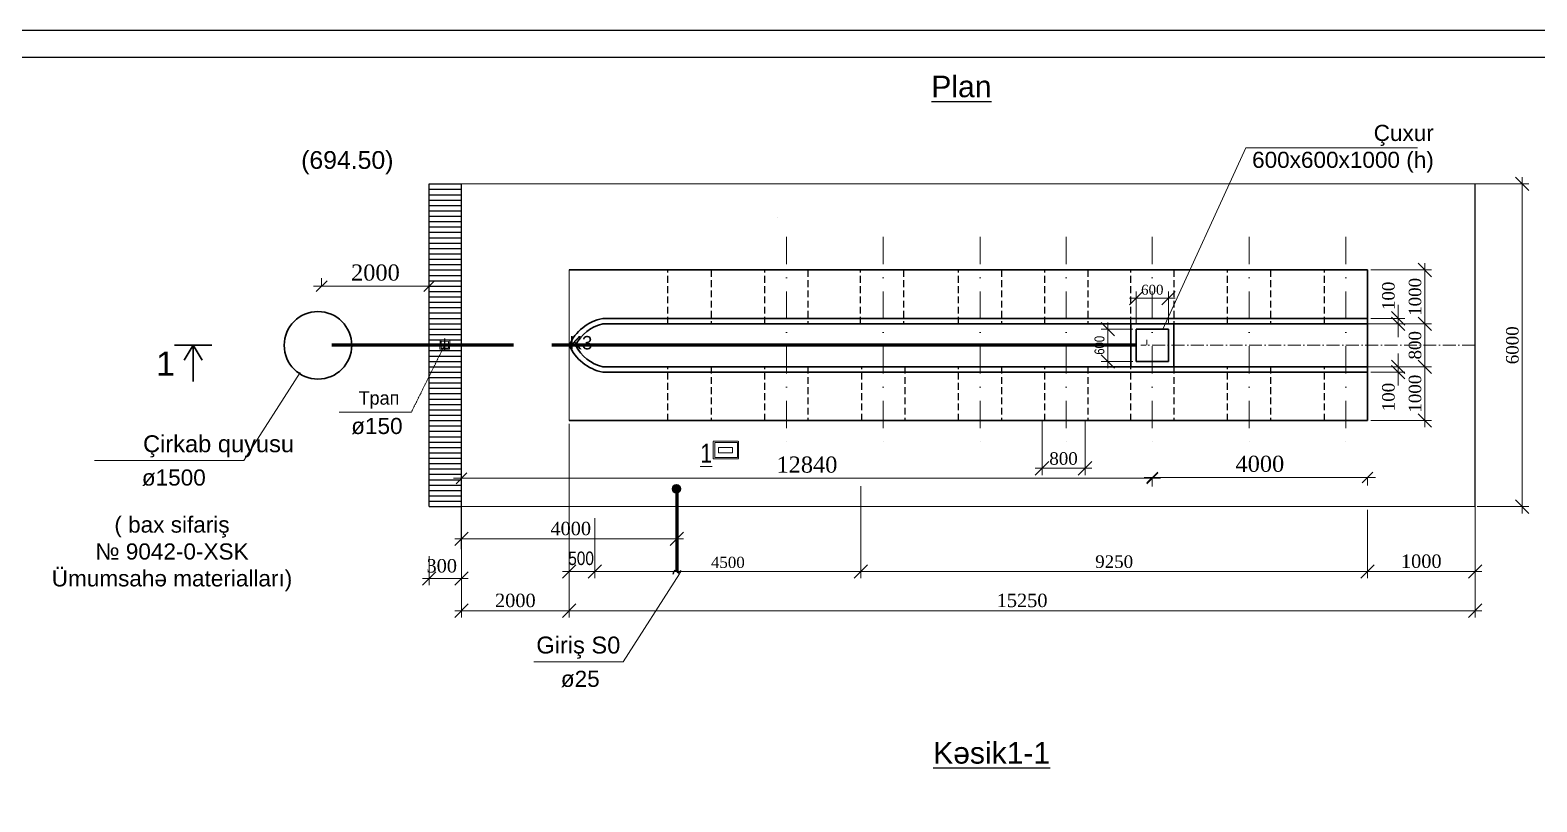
# Model space of a CAD drawing. Header units: millimetres. Extents: x 2332836 to 2398081, y 1433585 to 1563365.
# Drawn here: x 2348176 to 2376184, y 1498141 to 1512491 of the extents above; entities that cross this region are included whole.
import ezdxf

# ---------------------------------------------------------------- set-up
doc = ezdxf.new("R2010")
doc.units = ezdxf.units.MM
for name, pattern in [('ACAD_ISO02W100', [15, 12, -3]), ('ACAD_ISO10W100', [18, 12, -3, 0, -3]), ('DASHDOTX2', [50.8, 25.4, -12.7, 0, -12.7]), ('DASHEDX2', [38.1, 25.4, -12.7]), ('Dot & Dashed', [670.277762, 352.777767, -176.388884, 0, -141.111112]), ('DUZ', [0])]:
    doc.linetypes.add(name, pattern=pattern)
for name, color, linetype, lineweight in [('-K1', 3, 'Continuous', 60), ('-S1', 5, 'Continuous', 60), ('Layer1', 80, 'Continuous', 9), ('yol', 7, 'Continuous', 30), ('перегородка', 130, 'Continuous', 20), ('размер', 3, 'Continuous', 9)]:
    doc.layers.add(name, color=color, linetype=linetype, lineweight=lineweight)
doc.styles.add('$0$a3 t azlat', font='a3ar(la).ttf')
doc.styles.add('ARİAL', font='arial.ttf')
doc.styles.get("Standard").update_dxf_attribs({"font": 'arialazlat.ttf'})
doc.styles.add('style1', font='arialazlat.ttf', dxfattribs={"height": 200})
doc.styles.add('style6', font='times.ttf')
doc.styles.add('T. New Roman', font='times.ttf')
doc.dimstyles.new('DIM_100', dxfattribs={"dimscale": 100, "dimtxt": 2.5, "dimasz": 2.5, "dimexe": 1.25, "dimexo": 0.625, "dimtad": 1, "dimdec": 0, "dimtxsty": 'style1', "dimblk": 'OBLIQUE', "dimcen": 2.5, "dimdle": 1.25, "dimclrd": 251, "dimclre": 251, "dimaunit": 1, "dimadec": 3, "dimazin": 0, "dimtfac": 1, "dimtdec": 0, "dimtmove": 1, "dimatfit": 3, "dimfxl": 1.25, "dimlwd": 5, "dimlwe": 5, "dimarcsym": 0})
doc.dimstyles.new('kesik ucun', dxfattribs={"dimtxt": 200, "dimasz": 200, "dimexe": 150, "dimexo": 0, "dimgap": 100, "dimtad": 1, "dimdec": 0, "dimtxsty": 'Standard', "dimblk": 'OBLIQUE', "dimcen": 2.5, "dimdle": 150, "dimadec": 0, "dimazin": 0, "dimtfac": 1, "dimtdec": 0, "dimtmove": 0, "dimatfit": 3, "dimfxl": 1, "dimarcsym": 0})

# ---------------------------------------------------------------- blocks, each defined once
blk = doc.blocks.new('_Oblique')
at = {"color": 0, "linetype": 'ByBlock', "lineweight": -2}
blk.add_line((-0.5, -0.5), (0.5, 0.5), dxfattribs=at)
blk = doc.blocks.new('*D33')
at = {"color": 251, "lineweight": 5, "transparency": 16777216}
for p, q in [((2373035, 1503219), (2373035, 1502300)), ((2375035, 1503219), (2375035, 1502300))]:
    blk.add_line(p, q, dxfattribs=at)
at = {"color": 251, "linetype": 'ByBlock', "lineweight": 5, "transparency": 16777216}
blk.add_line((2375160, 1502425), (2372910, 1502425), dxfattribs=at)
at = {"layer": 'Defpoints', "color": 0, "lineweight": 30, "transparency": 16777216}
for p in [(2373035, 1503281), (2375035, 1503281), (2373035, 1502425)]:
    blk.add_point(p, dxfattribs=at)
at = {"color": 251, "lineweight": 5, "transparency": 16777216, "xscale": 250, "yscale": 250, "zscale": 250, "rotation": 180}
blk.add_blockref('_Oblique', (2373035, 1502425), dxfattribs=at)
at = {"color": 251, "lineweight": 5, "transparency": 16777216, "xscale": 250, "yscale": 250, "zscale": 250}
blk.add_blockref('_Oblique', (2375035, 1502425), dxfattribs=at)
at = {"color": 0, "transparency": 16777216, "insert": (2374035, 1502614), "char_height": 250, "attachment_point": 5, "style": 'style6'}
blk.add_mtext('1000', dxfattribs=at)
blk = doc.blocks.new('*D34')
at = {"color": 251, "lineweight": 5, "transparency": 16777216}
for p, q in [((2358673, 1503418), (2358673, 1502300)), ((2363617, 1503224), (2363617, 1502300))]:
    blk.add_line(p, q, dxfattribs=at)
at = {"color": 251, "linetype": 'ByBlock', "lineweight": 5, "transparency": 16777216}
blk.add_line((2363742, 1502425), (2358548, 1502425), dxfattribs=at)
at = {"layer": 'Defpoints', "color": 0, "lineweight": 30, "transparency": 16777216}
for p in [(2358673, 1503481), (2363617, 1503286), (2358673, 1502425)]:
    blk.add_point(p, dxfattribs=at)
at = {"color": 251, "lineweight": 5, "transparency": 16777216, "xscale": 250, "yscale": 250, "zscale": 250, "rotation": 180}
blk.add_blockref('_Oblique', (2358673, 1502425), dxfattribs=at)
at = {"color": 251, "lineweight": 5, "transparency": 16777216, "xscale": 250, "yscale": 250, "zscale": 250}
blk.add_blockref('_Oblique', (2363617, 1502425), dxfattribs=at)
at = {"color": 0, "transparency": 16777216, "insert": (2361145, 1502593), "char_height": 250, "attachment_point": 5, "style": 'style6'}
blk.add_mtext('{\\H0.83333x;4500}', dxfattribs=at)
blk = doc.blocks.new('*D35')
at = {"color": 251, "linetype": 'ByBlock', "lineweight": 5, "transparency": 16777216}
blk.add_line((2374101, 1507156), (2374101, 1506106), dxfattribs=at)
at = {"color": 251, "lineweight": 5, "transparency": 16777216}
for p, q in [((2373035, 1507031), (2374226, 1507031)), ((2373035, 1506231), (2374226, 1506231))]:
    blk.add_line(p, q, dxfattribs=at)
at = {"layer": 'Defpoints', "color": 0, "lineweight": 30, "transparency": 16777216}
for p in [(2372973, 1507031), (2372973, 1506231), (2374101, 1506231)]:
    blk.add_point(p, dxfattribs=at)
at = {"color": 251, "lineweight": 5, "transparency": 16777216, "xscale": 250, "yscale": 250, "zscale": 250}
for p, rotation in [((2374101, 1507031), 90), ((2374101, 1506231), 270)]:
    blk.add_blockref('_Oblique', p, dxfattribs=dict(at, rotation=rotation))
at = {"color": 0, "transparency": 16777216, "insert": (2373920, 1506631), "char_height": 250, "attachment_point": 5, "rotation": 90, "style": 'style6'}
blk.add_mtext('{\\H0.93333x;800}', dxfattribs=at)
blk = doc.blocks.new('*D36')
at = {"color": 251, "lineweight": 5, "transparency": 16777216}
for p, q in [((2366985, 1505219), (2366985, 1504218)), ((2367785, 1505219), (2367785, 1504218))]:
    blk.add_line(p, q, dxfattribs=at)
at = {"color": 251, "linetype": 'ByBlock', "lineweight": 5, "transparency": 16777216}
blk.add_line((2367910, 1504343), (2366860, 1504343), dxfattribs=at)
at = {"layer": 'Defpoints', "color": 0, "lineweight": 30, "transparency": 16777216}
for p in [(2366985, 1505281), (2367785, 1505281), (2366985, 1504343)]:
    blk.add_point(p, dxfattribs=at)
at = {"color": 251, "lineweight": 5, "transparency": 16777216, "xscale": 250, "yscale": 250, "zscale": 250, "rotation": 180}
blk.add_blockref('_Oblique', (2366985, 1504343), dxfattribs=at)
at = {"color": 251, "lineweight": 5, "transparency": 16777216, "xscale": 250, "yscale": 250, "zscale": 250}
blk.add_blockref('_Oblique', (2367785, 1504343), dxfattribs=at)
at = {"color": 0, "transparency": 16777216, "insert": (2367385, 1504524), "char_height": 250, "attachment_point": 5, "style": 'style6'}
blk.add_mtext('{\\H0.93333x;800}', dxfattribs=at)
blk = doc.blocks.new('*D37')
at = {"color": 251, "lineweight": 5, "transparency": 16777216}
for p, q in [((2373097, 1508031), (2374226, 1508031)), ((2373097, 1507031), (2374226, 1507031))]:
    blk.add_line(p, q, dxfattribs=at)
at = {"color": 251, "linetype": 'ByBlock', "lineweight": 5, "transparency": 16777216}
blk.add_line((2374101, 1508156), (2374101, 1506906), dxfattribs=at)
at = {"layer": 'Defpoints', "color": 0, "lineweight": 30, "transparency": 16777216}
for p in [(2373035, 1508031), (2373035, 1507031), (2374101, 1507031)]:
    blk.add_point(p, dxfattribs=at)
at = {"color": 251, "lineweight": 5, "transparency": 16777216, "xscale": 250, "yscale": 250, "zscale": 250}
for p, rotation in [((2374101, 1508031), 90), ((2374101, 1507031), 270)]:
    blk.add_blockref('_Oblique', p, dxfattribs=dict(at, rotation=rotation))
at = {"color": 0, "transparency": 16777216, "insert": (2373920, 1507531), "char_height": 250, "attachment_point": 5, "rotation": 90, "style": 'style6'}
blk.add_mtext('{\\H0.93333x;1000}', dxfattribs=at)
blk = doc.blocks.new('*D38')
at = {"color": 251, "linetype": 'ByBlock', "lineweight": 5, "transparency": 16777216}
blk.add_line((2374101, 1506356), (2374101, 1505106), dxfattribs=at)
at = {"color": 251, "lineweight": 5, "transparency": 16777216}
for p, q in [((2373097, 1506231), (2374226, 1506231)), ((2373097, 1505231), (2374226, 1505231))]:
    blk.add_line(p, q, dxfattribs=at)
at = {"layer": 'Defpoints', "color": 0, "lineweight": 30, "transparency": 16777216}
for p in [(2373035, 1506231), (2373035, 1505231), (2374101, 1505231)]:
    blk.add_point(p, dxfattribs=at)
at = {"color": 251, "lineweight": 5, "transparency": 16777216, "xscale": 250, "yscale": 250, "zscale": 250}
for p, rotation in [((2374101, 1506231), 90), ((2374101, 1505231), 270)]:
    blk.add_blockref('_Oblique', p, dxfattribs=dict(at, rotation=rotation))
at = {"color": 0, "transparency": 16777216, "insert": (2373920, 1505731), "char_height": 250, "attachment_point": 5, "rotation": 90, "style": 'style6'}
blk.add_mtext('{\\H0.93333x;1000}', dxfattribs=at)
blk = doc.blocks.new('*D39')
at = {"color": 251, "lineweight": 5, "transparency": 16777216}
for p, q in [((2373097, 1507131), (2373731, 1507131)), ((2373097, 1507031), (2373731, 1507031))]:
    blk.add_line(p, q, dxfattribs=at)
at = {"color": 251, "linetype": 'ByBlock', "lineweight": 5, "transparency": 16777216}
for p, q in [((2373606, 1507131), (2373606, 1507381)), ((2373606, 1507031), (2373606, 1507131)), ((2373606, 1507031), (2373606, 1506781))]:
    blk.add_line(p, q, dxfattribs=at)
at = {"layer": 'Defpoints', "color": 0, "lineweight": 30, "transparency": 16777216}
for p in [(2373035, 1507131), (2373606, 1507131), (2373035, 1507031)]:
    blk.add_point(p, dxfattribs=at)
at = {"color": 251, "lineweight": 5, "transparency": 16777216, "xscale": 250, "yscale": 250, "zscale": 250}
for p, rotation in [((2373606, 1507131), 270), ((2373606, 1507031), 90)]:
    blk.add_blockref('_Oblique', p, dxfattribs=dict(at, rotation=rotation))
at = {"color": 0, "transparency": 16777216, "insert": (2373425, 1507550), "char_height": 250, "attachment_point": 5, "rotation": 90, "style": 'style6'}
blk.add_mtext('{\\H0.93333x;100}', dxfattribs=at)
blk = doc.blocks.new('*D40')
at = {"color": 251, "linetype": 'ByBlock', "lineweight": 5, "transparency": 16777216}
for p, q in [((2373606, 1506231), (2373606, 1506481)), ((2373606, 1506231), (2373606, 1506131)), ((2373606, 1506131), (2373606, 1505881))]:
    blk.add_line(p, q, dxfattribs=at)
at = {"color": 251, "lineweight": 5, "transparency": 16777216}
for p, q in [((2373097, 1506231), (2373731, 1506231)), ((2373097, 1506131), (2373731, 1506131))]:
    blk.add_line(p, q, dxfattribs=at)
at = {"layer": 'Defpoints', "color": 0, "lineweight": 30, "transparency": 16777216}
for p in [(2373035, 1506231), (2373035, 1506131), (2373606, 1506131)]:
    blk.add_point(p, dxfattribs=at)
at = {"color": 251, "lineweight": 5, "transparency": 16777216, "xscale": 250, "yscale": 250, "zscale": 250}
for p, rotation in [((2373606, 1506231), 270), ((2373606, 1506131), 90)]:
    blk.add_blockref('_Oblique', p, dxfattribs=dict(at, rotation=rotation))
at = {"color": 0, "transparency": 16777216, "insert": (2373425, 1505669), "char_height": 250, "attachment_point": 5, "rotation": 90, "style": 'style6'}
blk.add_mtext('{\\H0.93333x;100}', dxfattribs=at)
blk = doc.blocks.new('*D41')
at = {"color": 251, "lineweight": 5, "transparency": 16777216}
for p, q in [((2363617, 1504013), (2363617, 1502300)), ((2373035, 1503569), (2373035, 1502300))]:
    blk.add_line(p, q, dxfattribs=at)
at = {"color": 251, "linetype": 'ByBlock', "lineweight": 5, "transparency": 16777216}
blk.add_line((2373160, 1502425), (2363492, 1502425), dxfattribs=at)
at = {"layer": 'Defpoints', "color": 0, "lineweight": 30, "transparency": 16777216}
for p in [(2363617, 1504076), (2373035, 1503631), (2363617, 1502425)]:
    blk.add_point(p, dxfattribs=at)
at = {"color": 251, "lineweight": 5, "transparency": 16777216, "xscale": 250, "yscale": 250, "zscale": 250, "rotation": 180}
blk.add_blockref('_Oblique', (2363617, 1502425), dxfattribs=at)
at = {"color": 251, "lineweight": 5, "transparency": 16777216, "xscale": 250, "yscale": 250, "zscale": 250}
blk.add_blockref('_Oblique', (2373035, 1502425), dxfattribs=at)
at = {"color": 0, "transparency": 16777216, "insert": (2368326, 1502606), "char_height": 250, "attachment_point": 5, "style": 'style6'}
blk.add_mtext('{\\H0.93333x;9250}', dxfattribs=at)
blk = doc.blocks.new('*D42')
at = {"color": 251, "lineweight": 5, "transparency": 16777216}
for p, q in [((2368672, 1506931), (2368085, 1506931)), ((2368672, 1506331), (2368085, 1506331))]:
    blk.add_line(p, q, dxfattribs=at)
at = {"color": 251, "linetype": 'ByBlock', "lineweight": 5, "transparency": 16777216}
blk.add_line((2368210, 1507056), (2368210, 1506206), dxfattribs=at)
at = {"layer": 'Defpoints', "color": 0, "lineweight": 30, "transparency": 16777216}
for p in [(2368735, 1506931), (2368210, 1506331), (2368735, 1506331)]:
    blk.add_point(p, dxfattribs=at)
at = {"color": 251, "lineweight": 5, "transparency": 16777216, "xscale": 250, "yscale": 250, "zscale": 250}
for p, rotation in [((2368210, 1506931), 90), ((2368210, 1506331), 270)]:
    blk.add_blockref('_Oblique', p, dxfattribs=dict(at, rotation=rotation))
at = {"color": 0, "transparency": 16777216, "insert": (2368054, 1506631), "char_height": 250, "attachment_point": 5, "rotation": 90, "style": 'style6'}
blk.add_mtext('{\\fArial Narrow|b0|i0|c186|p34;\\H0.73333x;600}', dxfattribs=at)
blk = doc.blocks.new('*D43')
at = {"color": 251, "linetype": 'ByBlock', "lineweight": 5, "transparency": 16777216}
blk.add_line((2369460, 1507507), (2368610, 1507507), dxfattribs=at)
at = {"color": 251, "lineweight": 5, "transparency": 16777216}
for p, q in [((2368735, 1507044), (2368735, 1507632)), ((2369335, 1507044), (2369335, 1507632))]:
    blk.add_line(p, q, dxfattribs=at)
at = {"layer": 'Defpoints', "color": 0, "lineweight": 30, "transparency": 16777216}
for p in [(2368735, 1507507), (2368735, 1506981), (2369335, 1506981)]:
    blk.add_point(p, dxfattribs=at)
at = {"color": 251, "lineweight": 5, "transparency": 16777216, "xscale": 250, "yscale": 250, "zscale": 250, "rotation": 180}
blk.add_blockref('_Oblique', (2368735, 1507507), dxfattribs=at)
at = {"color": 251, "lineweight": 5, "transparency": 16777216, "xscale": 250, "yscale": 250, "zscale": 250}
blk.add_blockref('_Oblique', (2369335, 1507507), dxfattribs=at)
at = {"color": 0, "transparency": 16777216, "insert": (2369035, 1507663), "char_height": 250, "attachment_point": 5, "style": 'style6'}
blk.add_mtext('{\\H0.73333x;600}', dxfattribs=at)
blk = doc.blocks.new('*D44')
at = {"color": 251, "lineweight": 5, "transparency": 16777216}
for p, q in [((2375073, 1509631), (2376035, 1509631)), ((2375073, 1503631), (2376035, 1503631))]:
    blk.add_line(p, q, dxfattribs=at)
at = {"color": 251, "linetype": 'ByBlock', "lineweight": 5, "transparency": 16777216}
blk.add_line((2375910, 1509756), (2375910, 1503506), dxfattribs=at)
at = {"layer": 'Defpoints', "color": 0, "lineweight": 30, "transparency": 16777216}
for p in [(2375011, 1509631), (2375011, 1503631), (2375910, 1503631)]:
    blk.add_point(p, dxfattribs=at)
at = {"color": 251, "lineweight": 5, "transparency": 16777216, "xscale": 250, "yscale": 250, "zscale": 250}
for p, rotation in [((2375910, 1509631), 90), ((2375910, 1503631), 270)]:
    blk.add_blockref('_Oblique', p, dxfattribs=dict(at, rotation=rotation))
at = {"color": 0, "transparency": 16777216, "insert": (2375729, 1506631), "char_height": 250, "attachment_point": 5, "rotation": 90, "style": 'style6'}
blk.add_mtext('{\\H0.93333x;6000}', dxfattribs=at)
blk = doc.blocks.new('*D45')
at = {"color": 251, "lineweight": 5, "transparency": 16777216}
for p, q in [((2358195, 1505169), (2358195, 1501571)), ((2375035, 1505169), (2375035, 1501571))]:
    blk.add_line(p, q, dxfattribs=at)
at = {"color": 251, "linetype": 'ByBlock', "lineweight": 5, "transparency": 16777216}
blk.add_line((2375160, 1501696), (2358070, 1501696), dxfattribs=at)
at = {"layer": 'Defpoints', "color": 0, "lineweight": 30, "transparency": 16777216}
for p in [(2358195, 1505231), (2375035, 1505231), (2358195, 1501696)]:
    blk.add_point(p, dxfattribs=at)
at = {"color": 251, "lineweight": 5, "transparency": 16777216, "xscale": 250, "yscale": 250, "zscale": 250, "rotation": 180}
blk.add_blockref('_Oblique', (2358195, 1501696), dxfattribs=at)
at = {"color": 251, "lineweight": 5, "transparency": 16777216, "xscale": 250, "yscale": 250, "zscale": 250}
blk.add_blockref('_Oblique', (2375035, 1501696), dxfattribs=at)
at = {"color": 0, "transparency": 16777216, "insert": (2366615, 1501885), "char_height": 250, "attachment_point": 5, "style": 'style6'}
blk.add_mtext('15250', dxfattribs=at)
blk = doc.blocks.new('*D46')
at = {"color": 251, "lineweight": 5, "transparency": 16777216}
for p, q in [((2358195, 1503569), (2358195, 1502300)), ((2358673, 1503418), (2358673, 1502300))]:
    blk.add_line(p, q, dxfattribs=at)
at = {"color": 251, "linetype": 'ByBlock', "lineweight": 5, "transparency": 16777216}
blk.add_line((2358798, 1502425), (2358070, 1502425), dxfattribs=at)
at = {"layer": 'Defpoints', "color": 0, "lineweight": 30, "transparency": 16777216}
for p in [(2358195, 1503631), (2358673, 1503481), (2358195, 1502425)]:
    blk.add_point(p, dxfattribs=at)
at = {"color": 251, "lineweight": 5, "transparency": 16777216, "xscale": 250, "yscale": 250, "zscale": 250, "rotation": 180}
blk.add_blockref('_Oblique', (2358195, 1502425), dxfattribs=at)
at = {"color": 251, "lineweight": 5, "transparency": 16777216, "xscale": 250, "yscale": 250, "zscale": 250}
blk.add_blockref('_Oblique', (2358673, 1502425), dxfattribs=at)
at = {"color": 0, "transparency": 16777216, "insert": (2358417, 1502668), "char_height": 250, "attachment_point": 5, "style": 'style6'}
blk.add_mtext('{\\fArial Narrow|b0|i0|c238|p34;500}', dxfattribs=at)
blk = doc.blocks.new('*D47')
at = {"color": 251, "lineweight": 5, "transparency": 16777216}
for p, q in [((2356195, 1502840), (2356195, 1501571)), ((2358195, 1502840), (2358195, 1501571))]:
    blk.add_line(p, q, dxfattribs=at)
at = {"color": 251, "linetype": 'ByBlock', "lineweight": 5, "transparency": 16777216}
blk.add_line((2358320, 1501696), (2356070, 1501696), dxfattribs=at)
at = {"layer": 'Defpoints', "color": 0, "lineweight": 30, "transparency": 16777216}
for p in [(2356195, 1502902), (2358195, 1502902), (2356195, 1501696)]:
    blk.add_point(p, dxfattribs=at)
at = {"color": 251, "lineweight": 5, "transparency": 16777216, "xscale": 250, "yscale": 250, "zscale": 250, "rotation": 180}
blk.add_blockref('_Oblique', (2356195, 1501696), dxfattribs=at)
at = {"color": 251, "lineweight": 5, "transparency": 16777216, "xscale": 250, "yscale": 250, "zscale": 250}
blk.add_blockref('_Oblique', (2358195, 1501696), dxfattribs=at)
at = {"color": 0, "transparency": 16777216, "insert": (2357195, 1501885), "char_height": 250, "attachment_point": 5, "style": 'style6'}
blk.add_mtext('2000', dxfattribs=at)
blk = doc.blocks.new('*D48')
at = {"color": 251, "lineweight": 5, "transparency": 16777216}
for p, q in [((2355595, 1502709), (2355595, 1502169)), ((2356195, 1502709), (2356195, 1502169))]:
    blk.add_line(p, q, dxfattribs=at)
at = {"color": 251, "linetype": 'ByBlock', "lineweight": 5, "transparency": 16777216}
blk.add_line((2355470, 1502294), (2356320, 1502294), dxfattribs=at)
at = {"layer": 'Defpoints', "color": 0, "lineweight": 30, "transparency": 16777216}
for p in [(2355595, 1502772), (2356195, 1502772), (2356195, 1502294)]:
    blk.add_point(p, dxfattribs=at)
at = {"color": 251, "lineweight": 5, "transparency": 16777216, "xscale": 250, "yscale": 250, "zscale": 250, "rotation": 180}
blk.add_blockref('_Oblique', (2355595, 1502294), dxfattribs=at)
at = {"color": 251, "lineweight": 5, "transparency": 16777216, "xscale": 250, "yscale": 250, "zscale": 250}
blk.add_blockref('_Oblique', (2356195, 1502294), dxfattribs=at)
at = {"color": 0, "transparency": 16777216, "insert": (2355827, 1502529), "char_height": 250, "attachment_point": 5, "style": 'style6'}
blk.add_mtext('300', dxfattribs=at)
blk = doc.blocks.new('*D53')
at = {"layer": '-S1', "color": 0, "lineweight": 18, "ltscale": 10000, "transparency": 16777216}
blk.add_line((2355745, 1507728), (2353444, 1507728), dxfattribs=at)
at = {"layer": '-S1', "color": 0, "linetype": 'Dot & Dashed', "lineweight": 18, "ltscale": 10000, "transparency": 16777216}
for p, q in [((2353594, 1507727), (2353594, 1507878)), ((2355595, 1507727), (2355595, 1507878))]:
    blk.add_line(p, q, dxfattribs=at)
at = {"layer": 'Defpoints', "color": 0, "lineweight": 30, "ltscale": 10000, "transparency": 16777216}
for p in [(2353594, 1507728), (2355595, 1506381), (2353594, 1506258)]:
    blk.add_point(p, dxfattribs=at)
at = {"layer": '-S1', "color": 0, "lineweight": 18, "ltscale": 10000, "transparency": 16777216, "xscale": 200, "yscale": 200, "zscale": 200, "rotation": 180}
blk.add_blockref('_Oblique', (2353594, 1507728), dxfattribs=at)
at = {"layer": '-S1', "color": 0, "lineweight": 18, "ltscale": 10000, "transparency": 16777216, "xscale": 200, "yscale": 200, "zscale": 200}
blk.add_blockref('_Oblique', (2355595, 1507728), dxfattribs=at)
at = {"layer": '-S1', "color": 0, "lineweight": 30, "ltscale": 10000, "transparency": 16777216, "insert": (2354594, 1507981), "char_height": 300, "attachment_point": 5, "style": 'T. New Roman'}
blk.add_mtext('2000', dxfattribs=at)
blk = doc.blocks.new('*D56')
at = {"color": 0, "lineweight": 18, "ltscale": 10000, "transparency": 16777216}
blk.add_line((2373185, 1504172), (2368885, 1504172), dxfattribs=at)
at = {"color": 0, "linetype": 'Dot & Dashed', "lineweight": 18, "ltscale": 10000, "transparency": 16777216}
for p, q in [((2369035, 1504174), (2369035, 1504022)), ((2373035, 1504174), (2373035, 1504022))]:
    blk.add_line(p, q, dxfattribs=at)
at = {"layer": 'Defpoints', "color": 0, "lineweight": 30, "ltscale": 10000, "transparency": 16777216}
for p in [(2369035, 1505231), (2373035, 1505231), (2369035, 1504172)]:
    blk.add_point(p, dxfattribs=at)
at = {"color": 0, "lineweight": 18, "ltscale": 10000, "transparency": 16777216, "xscale": 200, "yscale": 200, "zscale": 200, "rotation": 180}
blk.add_blockref('_Oblique', (2369035, 1504172), dxfattribs=at)
at = {"color": 0, "lineweight": 18, "ltscale": 10000, "transparency": 16777216, "xscale": 200, "yscale": 200, "zscale": 200}
blk.add_blockref('_Oblique', (2373035, 1504172), dxfattribs=at)
at = {"color": 0, "lineweight": 30, "ltscale": 10000, "transparency": 16777216, "insert": (2371035, 1504425), "char_height": 300, "attachment_point": 5, "style": 'T. New Roman'}
blk.add_mtext('4000', dxfattribs=at)
blk = doc.blocks.new('*D57')
at = {"color": 0, "lineweight": 18, "ltscale": 10000, "transparency": 16777216}
blk.add_line((2369185, 1504157), (2356045, 1504157), dxfattribs=at)
at = {"color": 0, "linetype": 'Dot & Dashed', "lineweight": 18, "ltscale": 10000, "transparency": 16777216}
for p, q in [((2356195, 1504158), (2356195, 1504007)), ((2369035, 1504158), (2369035, 1504007))]:
    blk.add_line(p, q, dxfattribs=at)
at = {"layer": 'Defpoints', "color": 0, "lineweight": 30, "ltscale": 10000, "transparency": 16777216}
for p in [(2369035, 1505231), (2356195, 1504931), (2356195, 1504157)]:
    blk.add_point(p, dxfattribs=at)
at = {"color": 0, "lineweight": 18, "ltscale": 10000, "transparency": 16777216, "xscale": 200, "yscale": 200, "zscale": 200, "rotation": 180}
blk.add_blockref('_Oblique', (2356195, 1504157), dxfattribs=at)
at = {"color": 0, "lineweight": 18, "ltscale": 10000, "transparency": 16777216, "xscale": 200, "yscale": 200, "zscale": 200}
blk.add_blockref('_Oblique', (2369035, 1504157), dxfattribs=at)
at = {"color": 0, "lineweight": 30, "ltscale": 10000, "transparency": 16777216, "insert": (2362615, 1504410), "char_height": 300, "attachment_point": 5, "style": 'T. New Roman'}
blk.add_mtext('12840', dxfattribs=at)
blk = doc.blocks.new('*D58')
at = {"color": 251, "lineweight": 5, "transparency": 16777216}
for p, q in [((2356195, 1503569), (2356195, 1502908)), ((2360195, 1503569), (2360195, 1502908))]:
    blk.add_line(p, q, dxfattribs=at)
at = {"color": 251, "linetype": 'ByBlock', "lineweight": 5, "transparency": 16777216}
blk.add_line((2356070, 1503033), (2360320, 1503033), dxfattribs=at)
at = {"layer": 'Defpoints', "color": 0, "lineweight": 30, "transparency": 16777216}
for p in [(2356195, 1503631), (2360195, 1503631), (2360195, 1503033)]:
    blk.add_point(p, dxfattribs=at)
at = {"color": 251, "lineweight": 5, "transparency": 16777216, "xscale": 250, "yscale": 250, "zscale": 250, "rotation": 180}
blk.add_blockref('_Oblique', (2356195, 1503033), dxfattribs=at)
at = {"color": 251, "lineweight": 5, "transparency": 16777216, "xscale": 250, "yscale": 250, "zscale": 250}
blk.add_blockref('_Oblique', (2360195, 1503033), dxfattribs=at)
at = {"color": 0, "transparency": 16777216, "insert": (2358225, 1503222), "char_height": 250, "attachment_point": 5, "style": 'style6'}
blk.add_mtext('4000', dxfattribs=at)

msp = doc.modelspace()

# ---------------------------------------------------------------- hatches: boundary and pattern name
at = {"layer": '-S1', "lineweight": 30}
h = msp.add_hatch(color=256, dxfattribs=at)
h.dxf.hatch_style = 1
h.paths.add_polyline_path([(2360265.05, 1503961.39, 1), (2360115.05, 1503961.39, 1)])

# ---------------------------------------------------------------- linework, layer by layer
at = {"layer": '-K1', "ltscale": 10000}
for p, q in [((2357158.08, 1506631.38), (2353785.36, 1506631.38)), ((2368734.58, 1506631.38), (2357874.93, 1506631.38))]:
    msp.add_line(p, q, dxfattribs=at)
at = {"layer": '-S1', "ltscale": 10000}
msp.add_line((2360195.16, 1504036.22), (2360195.16, 1502426.64), dxfattribs=at)
at = {"layer": '-S1', "lineweight": 30}
msp.add_circle((2360190.05, 1503961.39), 75, dxfattribs=at)
at = {"color": 7, "ltscale": 10000}
for p, q in [((2355594.72, 1509631.38), (2356194.72, 1509631.38)), ((2355594.72, 1503631.38), (2355594.72, 1509631.38)), ((2356194.72, 1503631.38), (2356194.72, 1509631.38)), ((2375034.58, 1503631.38), (2375034.58, 1509631.38)), ((2355594.72, 1509531.38), (2356194.72, 1509531.38)), ((2355594.72, 1509431.38), (2356194.72, 1509431.38)), ((2355594.72, 1509331.38), (2356194.72, 1509331.38)), ((2355594.72, 1509231.38), (2356194.72, 1509231.38)), ((2355594.72, 1509131.38), (2356194.72, 1509131.38)), ((2355594.72, 1509031.38), (2356194.72, 1509031.38)), ((2355594.72, 1508931.38), (2356194.72, 1508931.38)), ((2355594.72, 1508831.38), (2356194.72, 1508831.38)), ((2355594.72, 1508731.38), (2356194.72, 1508731.38)), ((2355594.72, 1508631.38), (2356194.72, 1508631.38)), ((2355594.72, 1508531.38), (2356194.72, 1508531.38)), ((2355594.72, 1508431.38), (2356194.72, 1508431.38)), ((2355594.72, 1508331.38), (2356194.72, 1508331.38)), ((2355594.72, 1508231.38), (2356194.72, 1508231.38)), ((2355594.72, 1508131.38), (2356194.72, 1508131.38)), ((2355594.72, 1508031.38), (2356194.72, 1508031.38)), ((2355594.72, 1507931.38), (2356194.72, 1507931.38)), ((2355594.72, 1507831.38), (2356194.72, 1507831.38)), ((2355594.72, 1507731.38), (2356194.72, 1507731.38)), ((2355594.72, 1507631.38), (2356194.72, 1507631.38)), ((2355594.72, 1507531.38), (2356194.72, 1507531.38)), ((2355594.72, 1507431.38), (2356194.72, 1507431.38)), ((2355594.72, 1507331.38), (2356194.72, 1507331.38)), ((2355594.72, 1507231.38), (2356194.72, 1507231.38)), ((2355594.72, 1507131.38), (2356194.72, 1507131.38)), ((2355594.72, 1507031.38), (2356194.72, 1507031.38)), ((2355594.72, 1506931.38), (2356194.72, 1506931.38)), ((2355594.72, 1506831.38), (2356194.72, 1506831.38)), ((2355594.72, 1506731.38), (2356194.72, 1506731.38)), ((2357958.65, 1506631.38), (2358194.72, 1506631.38)), ((2355594.72, 1506531.38), (2356194.72, 1506531.38)), ((2355594.72, 1506431.38), (2356194.72, 1506431.38)), ((2355594.72, 1506331.38), (2356194.72, 1506331.38)), ((2355594.72, 1506231.38), (2356194.72, 1506231.38)), ((2355594.72, 1506131.38), (2356194.72, 1506131.38)), ((2355594.72, 1506031.38), (2356194.72, 1506031.38)), ((2355594.72, 1505931.38), (2356194.72, 1505931.38)), ((2355594.72, 1505831.38), (2356194.72, 1505831.38)), ((2355594.72, 1505731.38), (2356194.72, 1505731.38)), ((2355594.72, 1505631.38), (2356194.72, 1505631.38)), ((2355594.72, 1505531.38), (2356194.72, 1505531.38)), ((2355594.72, 1505431.38), (2356194.72, 1505431.38)), ((2355594.72, 1505331.38), (2356194.72, 1505331.38)), ((2355594.72, 1505231.38), (2356194.72, 1505231.38)), ((2355594.72, 1505131.38), (2356194.72, 1505131.38)), ((2355594.72, 1505031.38), (2356194.72, 1505031.38)), ((2355594.72, 1504931.38), (2356194.72, 1504931.38)), ((2356194.72, 1502839.86), (2356194.72, 1505109.38)), ((2355594.72, 1504831.38), (2356194.72, 1504831.38)), ((2355594.72, 1504731.38), (2356194.72, 1504731.38)), ((2355594.72, 1504631.38), (2356194.72, 1504631.38)), ((2355594.72, 1504531.38), (2356194.72, 1504531.38)), ((2355594.72, 1504431.38), (2356194.72, 1504431.38)), ((2355594.72, 1504331.38), (2356194.72, 1504331.38)), ((2355594.72, 1504231.38), (2356194.72, 1504231.38)), ((2355594.72, 1504131.38), (2356194.72, 1504131.38)), ((2355594.72, 1504031.38), (2356194.72, 1504031.38)), ((2355594.72, 1503931.38), (2356194.72, 1503931.38)), ((2355594.72, 1503831.38), (2356194.72, 1503831.38)), ((2355594.72, 1503731.38), (2356194.72, 1503731.38)), ((2355594.72, 1503631.38), (2356194.72, 1503631.38))]:
    msp.add_line(p, q, dxfattribs=at)
at = {"lineweight": 15, "ltscale": 10000}
for p, q in [((2353197.94, 1506125.81), (2352149.36, 1504486.39)), ((2352149.36, 1504486.39), (2349369.54, 1504486.39)), ((2360247.44, 1502382.9), (2359198.86, 1500743.48)), ((2359198.86, 1500743.48), (2357535.64, 1500743.48))]:
    msp.add_line(p, q, dxfattribs=at)
for points in [[(2343098.91, 1512490.93), (2383098.91, 1512490.93), (2383098.91, 1483790.93), (2343098.91, 1483790.93)], [(2345098.91, 1511990.93), (2382598.91, 1511990.93), (2382598.91, 1484290.93), (2345098.91, 1484290.93)]]:
    msp.add_lwpolyline(points, close=True)
at = {"color": 7, "linetype": 'DASHEDX2', "lineweight": 25, "ltscale": 5}
for points in [[(2360832.44, 1508031.38), (2360832.44, 1507031.38), (2360032.44, 1507031.38), (2360032.44, 1508031.38), (2360832.44, 1508031.38)], [(2362632.44, 1508031.38), (2362632.44, 1507031.38), (2361832.44, 1507031.38), (2361832.44, 1508031.38), (2362632.44, 1508031.38)], [(2364411.1, 1508031.38), (2364411.1, 1507031.38), (2363611.1, 1507031.38), (2363611.1, 1508031.38), (2364411.1, 1508031.38)], [(2366234.58, 1508031.38), (2366234.58, 1507031.38), (2365434.58, 1507031.38), (2365434.58, 1508031.38), (2366234.58, 1508031.38)], [(2367834.58, 1508031.38), (2367834.58, 1507031.38), (2367034.58, 1507031.38), (2367034.58, 1508031.38), (2367834.58, 1508031.38)], [(2369434.58, 1508031.38), (2369434.58, 1507031.38), (2368634.58, 1507031.38), (2368634.58, 1508031.38), (2369434.58, 1508031.38)], [(2371234.58, 1508031.38), (2371234.58, 1507031.38), (2370434.58, 1507031.38), (2370434.58, 1508031.38), (2371234.58, 1508031.38)], [(2373034.58, 1508031.38), (2373034.58, 1507031.38), (2372234.58, 1507031.38), (2372234.58, 1508031.38), (2373034.58, 1508031.38)], [(2360832.44, 1506231.38), (2360832.44, 1505231.38), (2360032.44, 1505231.38), (2360032.44, 1506231.38), (2360832.44, 1506231.38)], [(2362632.44, 1506231.38), (2362632.44, 1505231.38), (2361832.44, 1505231.38), (2361832.44, 1506231.38), (2362632.44, 1506231.38)], [(2364434.58, 1506231.38), (2364434.58, 1505231.38), (2363634.58, 1505231.38), (2363634.58, 1506231.38), (2364434.58, 1506231.38)], [(2366234.58, 1506231.38), (2366234.58, 1505231.38), (2365434.58, 1505231.38), (2365434.58, 1506231.38), (2366234.58, 1506231.38)], [(2367834.58, 1506231.38), (2367834.58, 1505231.38), (2367034.58, 1505231.38), (2367034.58, 1506231.38), (2367834.58, 1506231.38)], [(2369434.58, 1506231.38), (2369434.58, 1505231.38), (2368634.58, 1505231.38), (2368634.58, 1506231.38), (2369434.58, 1506231.38)], [(2371234.58, 1506231.38), (2371234.58, 1505231.38), (2370434.58, 1505231.38), (2370434.58, 1506231.38), (2371234.58, 1506231.38)], [(2373034.58, 1506231.38), (2373034.58, 1505231.38), (2372234.58, 1505231.38), (2372234.58, 1506231.38), (2373034.58, 1506231.38)]]:
    msp.add_lwpolyline(points, dxfattribs=at)
at = {"color": 7, "lineweight": 30, "ltscale": 10000}
msp.add_circle((2353525.65, 1506630.13), 627.83, dxfattribs=at)
at = {"lineweight": 30}
msp.add_open_spline([(2360125.96, 1502375.45), (2360136.51, 1502409.95), (2360159.14, 1502483.86), (2360244.06, 1502362.33), (2360264.78, 1502421.89), (2360272.75, 1502444.8)], degree=3, knots=[0, 0, 0, 0, 78.81271454, 168.86164868, 225.13999702, 225.13999702, 225.13999702, 225.13999702], dxfattribs=at)
at = {"layer": 'Layer1', "color": 1}
msp.add_line((2364375.2, 1506636.91), (2365606.72, 1506633.24), dxfattribs=at)
at = {"layer": 'Layer1', "color": 7}
msp.add_line((2355263.47, 1505389.57), (2353921.78, 1505389.57), dxfattribs=at)
at = {"layer": 'yol', "color": 6, "linetype": 'DUZ', "lineweight": 25, "ltscale": 0.4}
for p, q in [((2355782.52, 1506642.6), (2355992.37, 1506639.52)), ((2355881.9, 1506528.77), (2355885.22, 1506755.47))]:
    msp.add_line(p, q, dxfattribs=at)
at = {"layer": 'yol', "color": 6, "lineweight": 9, "ltscale": 0.4}
for points in [[(2355972.33, 1506556.83), (2355792.33, 1506559.59), (2355794.87, 1506725.31), (2355974.87, 1506722.55)], [(2355952.12, 1506577.67), (2355813.17, 1506579.8), (2355815.08, 1506704.48), (2355954.03, 1506702.35)]]:
    msp.add_lwpolyline(points, close=True, dxfattribs=at)
at = {"layer": 'перегородка', "color": 7, "lineweight": 13, "ltscale": 10000}
for p in [(2369232.63, 1506931.38), (2373967.79, 1510303.03)]:
    msp.add_line(p, (2370774.79, 1510303.03), dxfattribs=at)
at = {"layer": 'перегородка', "color": 1, "linetype": 'DASHDOTX2', "ltscale": 20}
for p, q in [((2362234.58, 1508648.84), (2362234.58, 1504727.7)), ((2364034.58, 1508648.84), (2364034.58, 1504727.7)), ((2365834.58, 1508648.84), (2365834.58, 1504727.7)), ((2367434.58, 1508648.84), (2367434.58, 1504727.7)), ((2369034.58, 1508648.84), (2369034.58, 1504727.7)), ((2370834.58, 1508648.84), (2370834.58, 1504727.7)), ((2372634.58, 1508648.84), (2372634.58, 1504727.7))]:
    msp.add_line(p, q, dxfattribs=at)
at = {"layer": 'перегородка', "color": 7, "lineweight": 30, "ltscale": 10000}
for p, q in [((2363034.58, 1508031.38), (2358194.72, 1508031.38)), ((2373034.58, 1508031.38), (2363034.58, 1508031.38)), ((2373034.58, 1505231.38), (2373034.58, 1508031.38)), ((2373034.58, 1507131.38), (2358819.72, 1507131.38)), ((2373034.58, 1507031.38), (2358819.72, 1507031.38)), ((2368634.58, 1506231.38), (2368634.58, 1507031.38)), ((2368734.58, 1506931.38), (2368734.58, 1506331.38)), ((2369334.58, 1506931.38), (2368734.58, 1506931.38)), ((2369334.58, 1506331.38), (2369334.58, 1506931.38)), ((2369434.58, 1506231.38), (2369434.58, 1507031.38)), ((2351553.1, 1506631.38), (2350861.6, 1506631.38)), ((2351207.35, 1506631.38), (2351038.86, 1506352.2)), ((2351207.35, 1506631.38), (2351207.35, 1505958.83)), ((2351207.35, 1506631.38), (2351375.83, 1506352.2)), ((2368734.58, 1506331.38), (2369334.58, 1506331.38)), ((2373034.58, 1506231.38), (2358819.72, 1506231.38)), ((2373034.58, 1506131.38), (2358819.72, 1506131.38)), ((2373034.58, 1505231.38), (2358194.72, 1505231.38))]:
    msp.add_line(p, q, dxfattribs=at)
at = {"layer": 'перегородка', "color": 7, "ltscale": 10000}
for p, q in [((2358194.72, 1508031.38), (2358194.72, 1505231.38)), ((2363784.58, 1508031.38), (2363684.58, 1508031.38)), ((2363784.58, 1508031.38), (2364584.58, 1508031.38)), ((2364584.58, 1508031.38), (2364684.58, 1508031.38)), ((2365184.58, 1508031.38), (2365084.58, 1508031.38)), ((2365984.58, 1508031.38), (2366084.58, 1508031.38)), ((2366984.58, 1508031.38), (2366884.58, 1508031.38)), ((2367384.58, 1508031.38), (2366984.58, 1508031.38)), ((2367384.58, 1508031.38), (2367784.58, 1508031.38)), ((2369434.58, 1508031.38), (2369034.58, 1508031.38)), ((2369434.58, 1508031.38), (2369834.58, 1508031.38)), ((2369834.58, 1508031.38), (2369434.58, 1508031.38)), ((2373034.58, 1508031.38), (2372234.58, 1508031.38)), ((2359284.58, 1507031.38), (2358819.72, 1507031.38)), ((2373034.58, 1505231.38), (2363837.02, 1505231.38))]:
    msp.add_line(p, q, dxfattribs=at)
at = {"layer": 'перегородка', "color": 7, "linetype": 'ACAD_ISO10W100', "ltscale": 20}
msp.add_line((2375034.58, 1506631.38), (2368823.7, 1506631.38), dxfattribs=at)
at = {"layer": 'перегородка', "color": 7, "linetype": 'ACAD_ISO10W100'}
msp.add_line((2368934.58, 1506731.38), (2368934.58, 1506631.38), dxfattribs=at)
at = {"layer": 'перегородка', "color": 7, "ltscale": 10000}
msp.add_lwpolyline([(2355594.72, 1507981.38), (2355594.72, 1509631.38), (2375319.49, 1509631.38), (2375034.58, 1509631.38), (2375034.58, 1503631.38), (2355594.72, 1503631.38), (2355594.72, 1505254.08)], dxfattribs=at)
at = {"layer": 'перегородка', "color": 7, "lineweight": 30, "ltscale": 10000}
for centre, radius, start, end in [((2358994.8, 1506271.9), 877.13, 101.514108, 155.805509), ((2358991.77, 1506295.45), 755.78, 103.159004, 153.609531), ((2358994.8, 1506990.86), 877.13, 204.194491, 258.485892), ((2358991.77, 1506967.31), 755.78, 206.390469, 256.840996)]:
    msp.add_arc(centre, radius, start, end, dxfattribs=at)
at = {"layer": 'размер', "color": 1, "linetype": 'ACAD_ISO02W100'}
msp.add_line((2362065.03, 1509009.58), (2362065.03, 1509009.58), dxfattribs=at)
at = {"layer": 'размер', "color": 7, "linetype": 'ACAD_ISO02W100'}
msp.add_line((2355263.47, 1505389.57), (2355883.55, 1506641.12), dxfattribs=at)
at = {"layer": 'размер', "color": 1, "linetype": 'ACAD_ISO02W100'}
for points in [[(2361341.14, 1504517.49), (2360875.11, 1504517.49), (2360875.11, 1504850.61), (2361341.14, 1504850.61)], [(2361321.95, 1504543.95), (2360900.81, 1504543.95), (2360900.81, 1504820.95), (2361321.95, 1504820.95)], [(2361233.07, 1504632.72), (2360969.42, 1504632.72), (2360969.42, 1504727.62), (2361233.07, 1504727.62)]]:
    msp.add_lwpolyline(points, close=True, dxfattribs=at)

# ---------------------------------------------------------------- texts
at = {"attachment_point": 1, "style": 'ARİAL'}
for s, insert, char_height in [('{\\fArial|b0|i0|c238|p34; \\fArial|b0|i0|c204|p34;\\H1.3333x;\\LPlan\\H0.75x; }', (2364811.25, 1511643.66), 300), ('{\\fArial|b0|i0|c238|p34;\\LKəsik1-1}', (2364961.72, 1499252.12), 400)]:
    msp.add_mtext(s, dxfattribs=dict(at, insert=insert, char_height=char_height))
at = {"color": 7, "insert": (2354660.07, 1505450.99), "char_height": 250, "width": 1056.2137, "attachment_point": 8, "rotation": 359.999095, "style": '$0$a3 t azlat'}
msp.add_mtext('Трап ', dxfattribs=at)
at = {"char_height": 300, "style": 'ARİAL'}
for s, insert, width, attachment_point in [('ø{\\fArial|b0|i0|c238|p34;150}', (2355099.06, 1505280.76), 3056.1864, 3), ('ø{\\fArial|b0|i0|c238|p34;1500}', (2351440.39, 1504322.23), 3056.1864, 3), ('{\\fArial|b0|i0|c238|p34;( bax sifariş \\P}№{\\fArial|b0|i0|c238|p34; 9042-0-XSK \\PÜmumsahə materialları)}', (2350812.34, 1502751.94), 11611.3999, 5), ('ø{\\fArial|b0|i0|c238|p34;25}', (2358762.88, 1500579.32), 3056.1864, 3)]:
    msp.add_mtext(s, dxfattribs=dict(at, insert=insert, width=width, attachment_point=attachment_point))
at = {"layer": 'перегородка', "color": 7, "ltscale": 10000}
for s, insert, char_height, attachment_point, style in [('       {\\H0.95419x; \\fArial|b0|i0|c238|p34;Çuxur\\P600x600x1000 (h)}', (2374267.92, 1510729.78), 314.4012, 3, 'ARİAL'), ('      {\\H0.79516x; \\fArial|b0|i0|c238|p34;K3}', (2358627.25, 1506803.61), 314.4012, 3, 'ARİAL'), ('1', (2350867.61, 1506514.65), 450, 3, 'ARİAL'), ('        {\\fArial|b0|i0|c238|p34;Ç}irkab quyusu', (2353081.51, 1504957.21), 314.4012, 3, 'ARİAL'), ('{\\fArial Narrow|b0|i0|c238|p34;\\L1\\fArial Narrow|b0|i0|c186|p34; }', (2360854.51, 1504448.96), 350, 9, 'style6'), ('        {\\fArial|b0|i0|c238|p34;Giriş S0}', (2359146.44, 1501214.3), 314.4012, 3, 'ARİAL')]:
    msp.add_mtext(s, dxfattribs=dict(at, insert=insert, char_height=char_height, attachment_point=attachment_point, style=style))
at = {"layer": 'перегородка', "color": 6, "ltscale": 10000, "insert": (2354929.96, 1510241.39), "char_height": 330, "attachment_point": 3, "style": 'ARİAL'}
msp.add_mtext('{\\fArial|b0|i0|c238|p34;(}694.5{\\fArial|b0|i0|c238|p34;0)}', dxfattribs=at)

# ---------------------------------------------------------------- dimensions: what is measured, and where the dimension line sits
at = {"layer": '-S1', "color": 7, "lineweight": 30, "ltscale": 10000}
dim = msp.add_linear_dim(base=(2353594.24, 1507728.05), p1=(2355594.72, 1506381.38), p2=(2353594.24, 1506258.21), angle=180, dimstyle='kesik ucun', override={"dimtxt": 300, "dimtxsty": 'T. New Roman', "dimfxl": 1.25, "dimfxlon": 1, "dimlwd": 18, "dimlwe": 18, "dimarcsym": 1}, dxfattribs=at)
dim.commit()
dim.dimension.update_dxf_attribs({"geometry": '*D53', "text_midpoint": (2354594.48, 1507980.65)})
for base, p1, p2, angle, text, picture, middle in [((2375909.71, 1503631.38), (2375010.82, 1509631.38), (2375010.82, 1503631.38), 90, '{\\H0.93333x;<>}', '*D44', (2375728.53, 1506631.38)), ((2374100.92, 1506231.38), (2372972.73, 1507031.38), (2372972.73, 1506231.38), 90, '{\\H0.93333x;<>}', '*D35', (2373919.73, 1506631.38)), ((2368209.98, 1506331.38), (2368734.58, 1506931.38), (2368734.58, 1506331.38), 90, '{\\fArial Narrow|b0|i0|c186|p34;\\H0.73333x;600}', '*D42', (2368053.87, 1506631.38)), ((2358194.72, 1501695.56), (2375034.58, 1505231.38), (2358194.72, 1505231.38), 180, '15250', '*D45', (2366614.65, 1501885.22)), ((2363616.58, 1502424.58), (2373034.58, 1503631.38), (2363616.58, 1504075.94), 180, '{\\H0.93333x;9250}', '*D41', (2368325.58, 1502606.1)), ((2358673.1, 1502424.58), (2363616.58, 1503286.24), (2358673.1, 1503480.62), 180, '{\\H0.83333x;4500}', '*D34', (2361144.84, 1502593.05)), ((2373034.58, 1502424.58), (2375034.71, 1503281.38), (2373034.58, 1503281.38), 180, '1000', '*D33', (2374034.64, 1502614.24)), ((2356194.72, 1501695.56), (2358194.72, 1502902.36), (2356194.72, 1502902.36), 180, '2000', '*D47', (2357194.72, 1501885.22))]:
    dim = msp.add_linear_dim(base=base, p1=p1, p2=p2, angle=angle, text=text, dimstyle='DIM_100', override={"dimtxsty": 'style6'})
    dim.commit()
    dim.dimension.update_dxf_attribs({"geometry": picture, "text_midpoint": middle})
for base, p1, p2, angle, text, picture, middle in [((2374100.92, 1507031.38), (2373034.58, 1508031.38), (2373034.58, 1507031.38), 90, '{\\H0.93333x;1000}', '*D37', (2374100.92, 1507531.38)), ((2368734.58, 1507507.05), (2369334.58, 1506981.38), (2368734.58, 1506981.38), 180, '{\\H0.73333x;600}', '*D43', (2369034.58, 1507507.05)), ((2373605.95, 1507131.38), (2373034.58, 1507031.38), (2373034.58, 1507131.38), 90, '{\\H0.93333x;100}', '*D39', (2373605.95, 1507549.54)), ((2373605.95, 1506131.38), (2373034.58, 1506231.38), (2373034.58, 1506131.38), 90, '{\\H0.93333x;100}', '*D40', (2373605.95, 1505668.52)), ((2374100.92, 1505231.38), (2373034.58, 1506231.38), (2373034.58, 1505231.38), 90, '{\\H0.93333x;1000}', '*D38', (2374100.92, 1505731.38)), ((2366984.58, 1504342.99), (2367784.58, 1505281.38), (2366984.58, 1505281.38), 180, '{\\H0.93333x;800}', '*D36', (2367384.58, 1504342.99)), ((2358194.72, 1502424.58), (2358673.1, 1503480.62), (2358194.72, 1503631.38), 180, '{\\fArial Narrow|b0|i0|c238|p34;500}', '*D46', (2358416.61, 1502477.81)), ((2356194.72, 1502293.95), (2355594.72, 1502771.72), (2356194.72, 1502771.72), 0, '300', '*D48', (2355826.99, 1502339.09))]:
    dim = msp.add_linear_dim(base=base, p1=p1, p2=p2, angle=angle, text=text, dimstyle='DIM_100', override={"dimtxsty": 'style6'})
    dim.commit()
    dim.dimension.update_dxf_attribs({"geometry": picture, "text_midpoint": middle, "dimtype": 160})
at = {"color": 7, "lineweight": 30, "ltscale": 10000}
for base, p1, p2, picture, middle in [((2356194.72, 1504156.94), (2369034.58, 1505231.38), (2356194.72, 1504931.38), '*D57', (2362614.65, 1504409.53)), ((2369034.58, 1504172.43), (2373034.58, 1505231.38), (2369034.58, 1505231.38), '*D56', (2371034.58, 1504425.03))]:
    dim = msp.add_linear_dim(base=base, p1=p1, p2=p2, angle=180, dimstyle='kesik ucun', override={"dimtxt": 300, "dimtxsty": 'T. New Roman', "dimfxl": 1.25, "dimfxlon": 1, "dimlwd": 18, "dimlwe": 18, "dimarcsym": 1}, dxfattribs=at)
    dim.commit()
    dim.dimension.update_dxf_attribs({"geometry": picture, "text_midpoint": middle})
dim = msp.add_linear_dim(base=(2360195.16, 1503032.75), p1=(2356194.72, 1503631.38), p2=(2360195.16, 1503631.38), angle=180, dimstyle='DIM_100', override={"dimtxsty": 'style6'})
dim.commit()
dim.dimension.update_dxf_attribs({"geometry": '*D58', "text_midpoint": (2358224.94, 1503032.75), "dimtype": 160})

doc.saveas('drawing.dxf')
